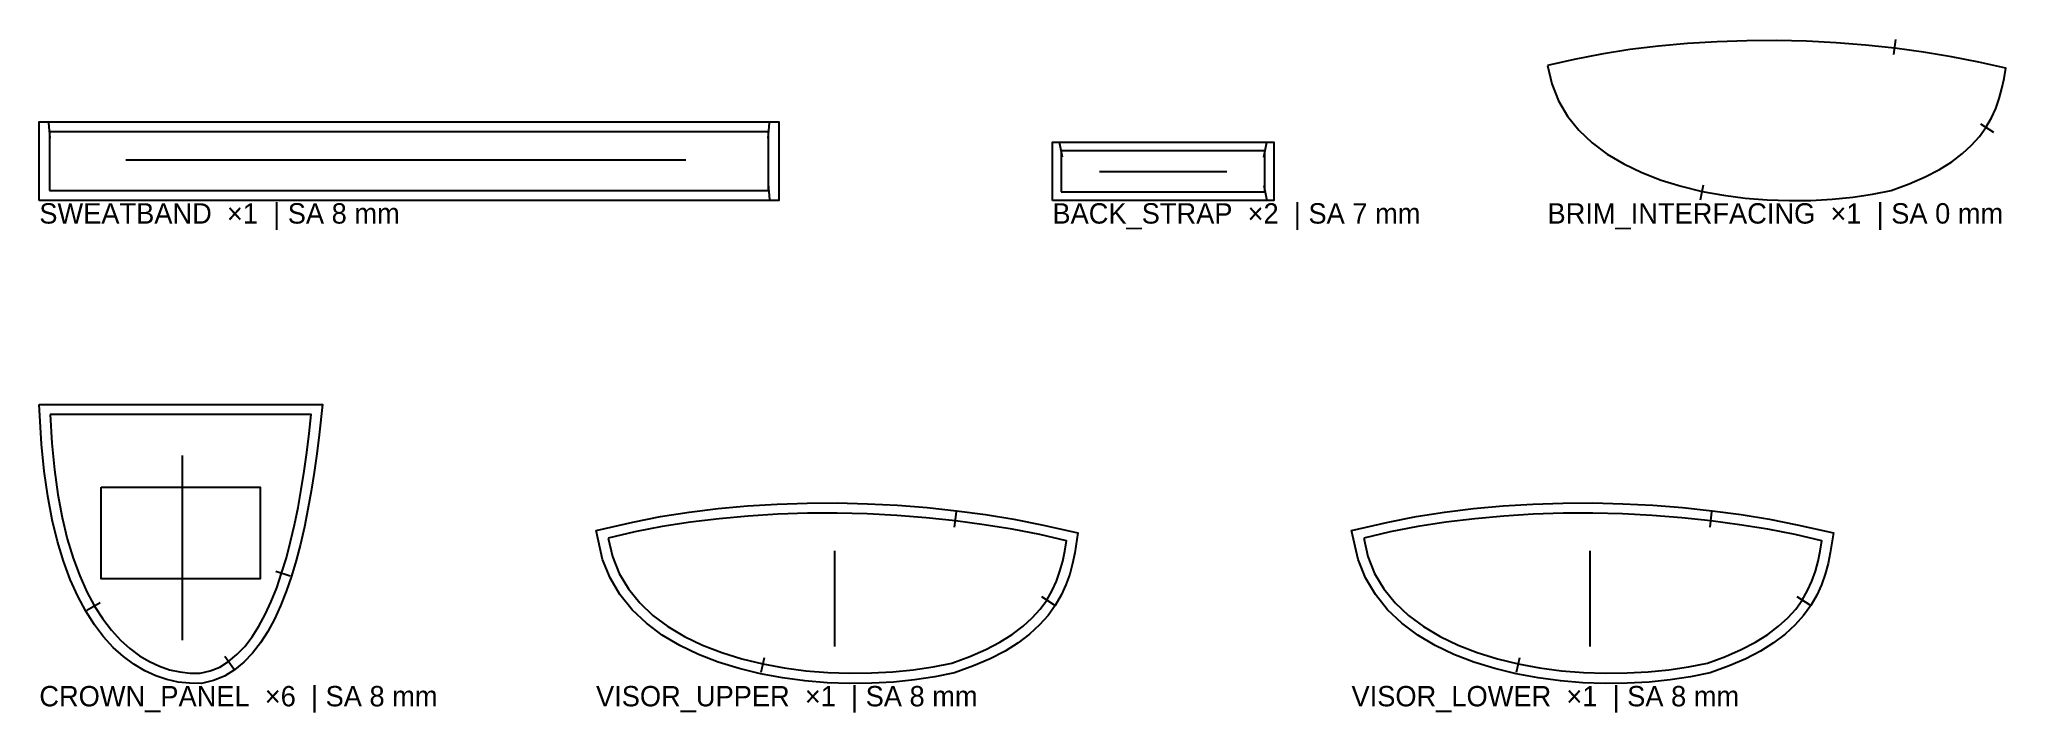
# Model space of a CAD drawing. Header units: millimetres. Extents: x 80 to 1625, y 129 to 658.
import ezdxf

# ---------------------------------------------------------------- set-up
doc = ezdxf.new("R2010")
doc.units = ezdxf.units.MM
for name, color, linetype in [('CUT', 1, 'Continuous'), ('GRAIN', 3, 'Continuous'), ('LABEL', 7, 'Continuous'), ('MARK', 30, 'Continuous'), ('PRINT', 6, 'Continuous'), ('STITCH', 5, 'Continuous')]:
    doc.layers.add(name, color=color, linetype=linetype)

msp = doc.modelspace()

# ---------------------------------------------------------------- linework, layer by layer
at = {"layer": 'CUT'}
for points in [[(1265, 637), (1268.3, 622.6), (1273.6, 609.4), (1280.8, 597.3), (1289.7, 586.3), (1300.2, 576.4), (1312, 567.6), (1325, 559.8), (1339.2, 553), (1354.2, 547.2), (1370, 542.3), (1386.4, 538.3), (1403.2, 535.2), (1420.4, 533), (1437.6, 531.6), (1454.8, 531), (1471.9, 531.2), (1488.6, 532.1), (1504.8, 533.7), (1520.3, 536.1), (1535, 539), (1549.2, 544.2), (1561.8, 549.6), (1572.9, 555.4), (1582.6, 561.5), (1591, 567.9), (1598.2, 574.5), (1604.4, 581.4), (1609.5, 588.5), (1613.8, 595.9), (1617.2, 603.4), (1620, 611.1), (1622.1, 619), (1623.8, 626.9), (1625, 635), (1604, 639.8), (1582.5, 644), (1560.4, 647.7), (1537.8, 650.7), (1514.9, 653.1), (1491.8, 654.9), (1468.4, 656.1), (1445, 656.7), (1421.6, 656.6), (1398.2, 655.8), (1375.1, 654.4), (1352.2, 652.3), (1329.6, 649.6), (1307.5, 646.1), (1286, 641.9)], [(80, 531), (80, 593), (661, 593), (661, 531)], [(876, 531), (876, 577), (1050, 577), (1050, 531)], [(80, 371), (302.4, 371), (299.8, 347.1), (298, 332.2), (295.9, 317.5), (293.7, 302.9), (291.1, 288.7), (288.3, 274.9), (285.2, 261.4), (281.8, 248.5), (278.1, 236.1), (274, 224.2), (269.5, 213), (264.7, 202.5), (259.5, 192.8), (253.7, 183.9), (247.5, 175.8), (240.8, 168.7), (233.4, 162.7), (225.4, 157.8), (216.8, 154.2), (207.3, 152), (198, 152.1), (189.1, 153.1), (180.3, 155.1), (171.5, 158), (162.8, 162), (154.3, 167), (146.1, 173.1), (138.1, 180.3), (130.5, 188.6), (123.3, 198), (116.5, 208.7), (110.2, 220.5), (104.3, 233.6), (99, 247.9), (94.3, 263.5), (90.1, 280.5), (86.7, 298.9), (83.9, 318.7), (81.8, 339.9)], [(517.4, 272), (546.3, 278.7), (568.1, 283), (590.5, 286.5), (613.3, 289.3), (636.4, 291.4), (659.8, 292.8), (683.4, 293.6), (707, 293.7), (730.7, 293.1), (754.2, 291.9), (777.6, 290.1), (800.7, 287.6), (823.5, 284.6), (845.8, 280.9), (867.7, 276.6), (896, 270.2), (893.6, 254.5), (891.9, 246.1), (889.6, 237.7), (886.6, 229.4), (882.8, 221.2), (878.2, 213.2), (872.6, 205.4), (865.9, 197.9), (858.1, 190.7), (849.1, 183.9), (838.8, 177.4), (827.2, 171.4), (814.1, 165.7), (799.1, 160.3), (783.6, 157.2), (767.7, 154.8), (751.2, 153.1), (734.1, 152.2), (716.7, 152), (699.1, 152.6), (681.5, 154), (664, 156.3), (646.7, 159.5), (629.8, 163.6), (613.5, 168.6), (597.9, 174.7), (583.2, 181.8), (569.5, 190), (557, 199.3), (545.8, 209.9), (536.2, 221.7), (528.4, 234.8), (522.6, 249.2)], [(1111, 272), (1139.9, 278.7), (1161.7, 283), (1184.1, 286.5), (1206.9, 289.3), (1230.1, 291.4), (1253.4, 292.8), (1277, 293.6), (1300.7, 293.7), (1324.3, 293.1), (1347.8, 291.9), (1371.2, 290.1), (1394.3, 287.6), (1417.1, 284.6), (1439.5, 280.9), (1461.3, 276.6), (1489.6, 270.2), (1487.2, 254.5), (1485.5, 246.1), (1483.2, 237.7), (1480.2, 229.4), (1476.5, 221.2), (1471.8, 213.2), (1466.2, 205.4), (1459.5, 197.9), (1451.7, 190.7), (1442.7, 183.9), (1432.4, 177.4), (1420.8, 171.4), (1407.7, 165.7), (1392.7, 160.3), (1377.3, 157.2), (1361.3, 154.8), (1344.8, 153.1), (1327.7, 152.2), (1310.3, 152), (1292.7, 152.6), (1275.1, 154), (1257.6, 156.3), (1240.3, 159.5), (1223.5, 163.6), (1207.1, 168.6), (1191.5, 174.7), (1176.8, 181.8), (1163.1, 190), (1150.6, 199.3), (1139.4, 209.9), (1129.8, 221.7), (1122, 234.8), (1116.2, 249.2)]]:
    msp.add_lwpolyline(points, close=True, dxfattribs=at)
at = {"layer": 'GRAIN'}
for p, q in [((148, 563), (588, 563)), ((913, 554), (1013, 554)), ((192.5, 186), (192.5, 331)), ((705, 181), (705, 256)), ((1298.6, 181), (1298.6, 256))]:
    msp.add_line(p, q, dxfattribs=at)
at = {"layer": 'MARK'}
for p, q in [((1537.2, 645.7), (1538.6, 657.6)), ((88.4, 580), (87.4, 592)), ((652.6, 580), (653.6, 592)), ((1605.3, 591.3), (1615.4, 584.7)), ((884, 565.1), (881.6, 576.9)), ((1042, 565.1), (1044.4, 576.9)), ((652.6, 544), (653.6, 532)), ((1042, 542.9), (1044.4, 531.1)), ((1387.4, 543.2), (1384.9, 531.5)), ((799.2, 274.7), (800.6, 286.6)), ((1392.8, 274.7), (1394.2, 286.6)), ((265.7, 240.1), (277.1, 236.4)), ((867.3, 220.3), (877.3, 213.7)), ((1460.9, 220.3), (1471, 213.7)), ((127.7, 215.2), (117.4, 209.2)), ((225.8, 173.3), (232.8, 163.5)), ((649.4, 172.2), (646.9, 160.5)), ((1243, 172.2), (1240.5, 160.5))]:
    msp.add_line(p, q, dxfattribs=at)
at = {"layer": 'PRINT'}
msp.add_lwpolyline([(128.5, 306), (253.5, 306), (253.5, 234), (128.5, 234)], close=True, dxfattribs=at)
at = {"layer": 'STITCH'}
for points in [[(1265, 637), (1268.3, 622.6), (1273.6, 609.4), (1280.8, 597.3), (1289.7, 586.3), (1300.2, 576.4), (1312, 567.6), (1325, 559.8), (1339.2, 553), (1354.2, 547.2), (1370, 542.3), (1386.4, 538.3), (1403.2, 535.2), (1420.4, 533), (1437.6, 531.6), (1454.8, 531), (1471.9, 531.2), (1488.6, 532.1), (1504.8, 533.7), (1520.3, 536.1), (1535, 539), (1549.2, 544.2), (1561.8, 549.6), (1572.9, 555.4), (1582.6, 561.5), (1591, 567.9), (1598.2, 574.5), (1604.4, 581.4), (1609.5, 588.5), (1613.8, 595.9), (1617.2, 603.4), (1620, 611.1), (1622.1, 619), (1623.8, 626.9), (1625, 635), (1604, 639.8), (1582.5, 644), (1560.4, 647.7), (1537.8, 650.7), (1514.9, 653.1), (1491.8, 654.9), (1468.4, 656.1), (1445, 656.7), (1421.6, 656.6), (1398.2, 655.8), (1375.1, 654.4), (1352.2, 652.3), (1329.6, 649.6), (1307.5, 646.1), (1286, 641.9)], [(88, 539), (653, 539), (653, 585), (88, 585)], [(883, 538), (1043, 538), (1043, 570), (883, 570)], [(88.5, 363), (89.8, 340.5), (91.8, 319.6), (94.6, 300.2), (98, 282.2), (102, 265.6), (106.6, 250.4), (111.7, 236.6), (117.3, 224), (123.4, 212.7), (129.8, 202.6), (136.7, 193.7), (143.8, 186), (151.1, 179.3), (158.7, 173.7), (166.5, 169.1), (174.4, 165.5), (182.4, 162.8), (190.5, 161), (198.5, 160.1), (206.5, 160), (214.3, 161.9), (221.8, 164.9), (228.7, 169.2), (235.3, 174.6), (241.4, 181), (247.2, 188.5), (252.6, 196.9), (257.5, 206.1), (262.2, 216.2), (266.5, 227), (270.4, 238.5), (274.1, 250.7), (277.4, 263.4), (280.5, 276.6), (283.3, 290.2), (285.8, 304.3), (288, 318.6), (290.1, 333.2), (291.9, 348.1), (293.5, 363)], [(527, 266), (530.3, 251.6), (535.6, 238.4), (542.8, 226.3), (551.7, 215.3), (562.1, 205.4), (573.9, 196.6), (587, 188.8), (601.1, 182), (616.2, 176.2), (632, 171.3), (648.4, 167.3), (665.2, 164.2), (682.3, 162), (699.6, 160.6), (716.8, 160), (733.8, 160.2), (750.5, 161.1), (766.7, 162.7), (782.2, 165.1), (797, 168), (811.1, 173.1), (823.7, 178.6), (834.8, 184.4), (844.5, 190.5), (853, 196.9), (860.2, 203.5), (866.3, 210.4), (871.5, 217.5), (875.7, 224.9), (879.2, 232.4), (881.9, 240.1), (884.1, 248), (885.7, 255.9), (887, 264), (866, 268.8), (844.4, 273), (822.3, 276.6), (799.8, 279.7), (776.9, 282.1), (753.7, 283.9), (730.4, 285.1), (707, 285.7), (683.5, 285.6), (660.2, 284.8), (637, 283.4), (614.1, 281.3), (591.6, 278.6), (569.5, 275.1), (547.9, 270.9)], [(1120.6, 266), (1123.9, 251.6), (1129.2, 238.4), (1136.4, 226.3), (1145.3, 215.3), (1155.7, 205.4), (1167.6, 196.6), (1180.6, 188.8), (1194.7, 182), (1209.8, 176.2), (1225.6, 171.3), (1242, 167.3), (1258.8, 164.2), (1275.9, 162), (1293.2, 160.6), (1310.4, 160), (1327.5, 160.2), (1344.1, 161.1), (1360.3, 162.7), (1375.9, 165.1), (1390.6, 168), (1404.8, 173.1), (1417.3, 178.6), (1428.4, 184.4), (1438.2, 190.5), (1446.6, 196.9), (1453.8, 203.5), (1460, 210.4), (1465.1, 217.5), (1469.3, 224.9), (1472.8, 232.4), (1475.5, 240.1), (1477.7, 248), (1479.3, 255.9), (1480.6, 264), (1459.6, 268.8), (1438, 273), (1415.9, 276.6), (1393.4, 279.7), (1370.5, 282.1), (1347.3, 283.9), (1324, 285.1), (1300.6, 285.7), (1277.2, 285.6), (1253.8, 284.8), (1230.7, 283.4), (1207.8, 281.3), (1185.2, 278.6), (1163.1, 275.1), (1141.5, 270.9)]]:
    msp.add_lwpolyline(points, close=True, dxfattribs=at)

# ---------------------------------------------------------------- texts
at = {"layer": 'LABEL'}
for s, p in [('SWEATBAND  ×1  | SA 8 mm', (80, 513)), ('BACK_STRAP  ×2  | SA 7 mm', (876, 513)), ('BRIM_INTERFACING  ×1  | SA 0 mm', (1265, 513)), ('CROWN_PANEL  ×6  | SA 8 mm', (80, 134)), ('VISOR_UPPER  ×1  | SA 8 mm', (517.4, 134)), ('VISOR_LOWER  ×1  | SA 8 mm', (1111, 134))]:
    msp.add_text(s, height=16, dxfattribs=at).set_placement(p)

doc.saveas('drawing.dxf')
